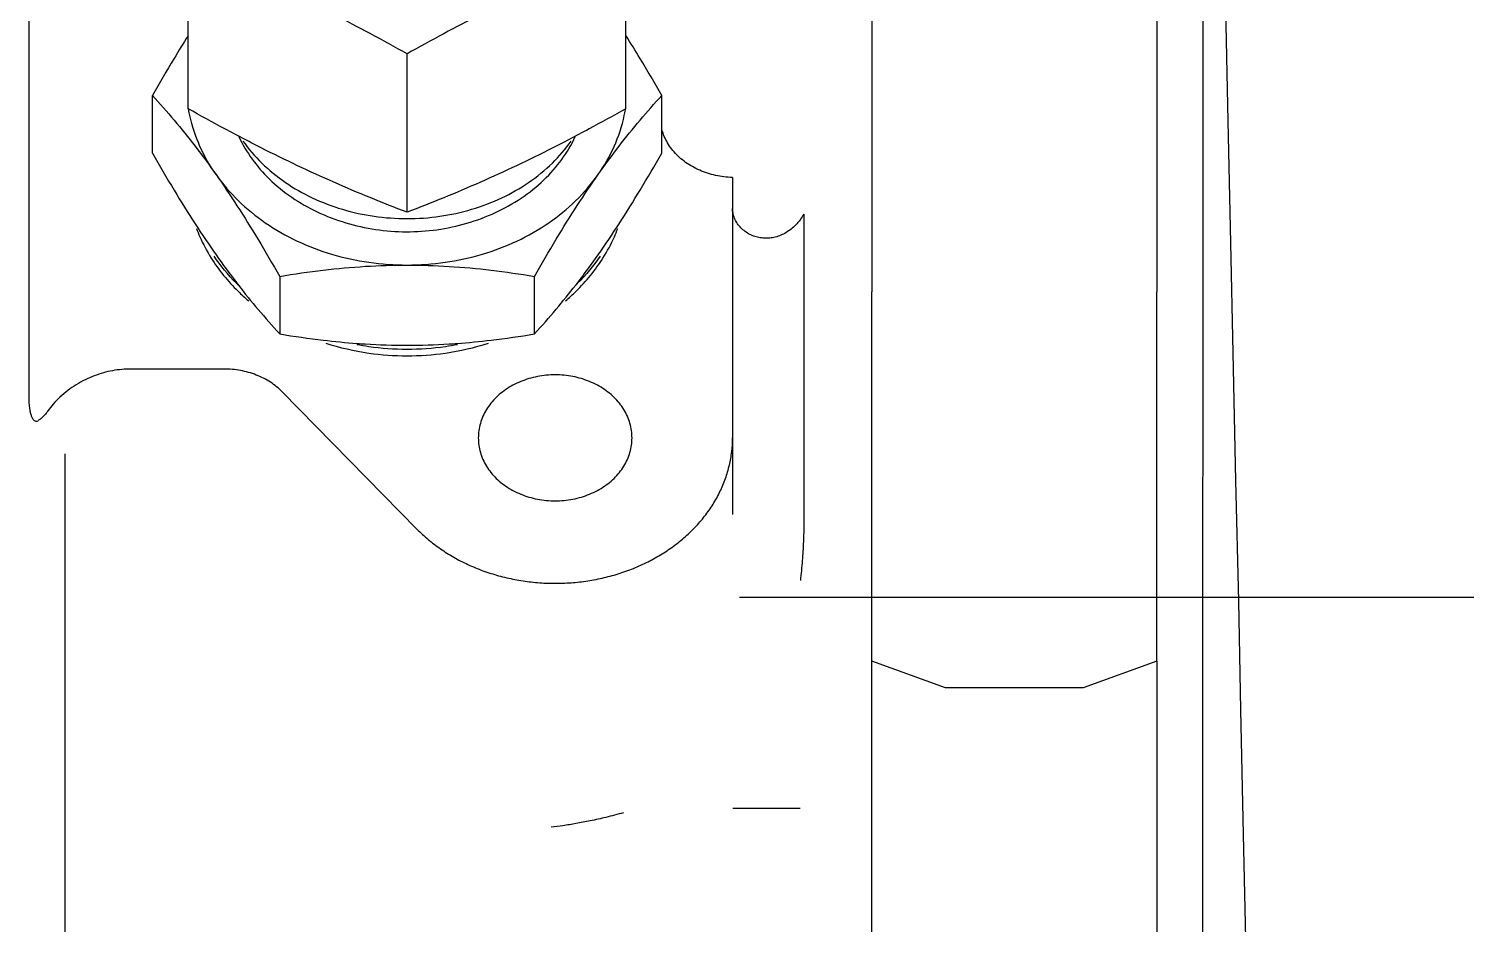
# Model space of a CAD drawing. Header units: millimetres. Extents: x 156850 to 204135, y 56350 to 74150.
# Drawn here: x 158303.6 to 158381.8, y 62185.2 to 62233.9 of the extents above; entities that cross this region are included whole.
import ezdxf

# ---------------------------------------------------------------- set-up
doc = ezdxf.new("R2010")
doc.units = ezdxf.units.MM
doc.header["$LTSCALE"] = 150
doc.linetypes.add('X-2F-PLAN$0$CENTER', pattern=[2, 1.25, -0.25, 0.25, -0.25])
doc.layers.add('-----33 Equipment', color=5, linetype='Continuous')

# ---------------------------------------------------------------- blocks, each defined once
blk = doc.blocks.new('X-2F-PLAN$0$A$C73FA2420')
at = {"color": 0, "linetype": 'Continuous'}
for p, q in [((2484.14502310229, 1134.631037457788), (2459.48310738767, 1134.627220042108)), ((2456.507770958007, 1132.671185771876), (2412.351317269495, 1132.665570958576)), ((2461.125357033918, 1124.006440717785), (2461.124656125205, 1129.067612683284)), ((2472.861058406415, 1127.907520057925), (2475.992480336805, 1127.907849599025)), ((2475.273342988221, 1125.958404124191), (2483.884404033422, 1125.959310325386)), ((2459.885331928381, 1120.843474142195), (2452.426187407807, 1113.512079756823)), ((2466.162176035927, 1120.981167994731), (2463.030754105537, 1120.98083845363)), ((2469.642566180089, 1114.052348010417), (2478.253627225291, 1114.053254211729)), ((2463.029794636532, 1107.124432129727), (2466.161216566805, 1107.124761670828)), ((2475.273617319763, 1102.145904176927), (2483.884678364964, 1102.146810378181)), ((2472.859139468521, 1100.194707410119), (2475.990561398794, 1100.19503695122)), ((2437.235645678476, 1092.666739991924), (2437.24529019685, 1096.337729398918)), ((2471.534187708516, 1096.347601922986), (2453.21390827687, 1096.344975950604)), ((2469.548373450642, 1092.470775189693), (2452.743816341157, 1092.47208439)), ((2372.952508614864, 1088.763757094217), (2445.247132060234, 1088.770689648809)), ((2443.791598359356, 1084.770701309084), (2445.247298535192, 1088.770774698118)), ((2445.247298535192, 1088.770774698118), (2465.312131245155, 1088.771630024421)), ((2484.060544209089, 1088.772286796302), (2465.312131245155, 1088.771630024421)), ((2443.79195360071, 1077.270701329515), (2443.791598359356, 1084.770701309084)), ((2445.248032700387, 1073.270774740202), (2443.79195360071, 1077.270701329515)), ((2445.247866224847, 1073.270689690486), (2373.068881627521, 1073.263798448083)), ((2445.248032700387, 1073.270774740202), (2465.31393493514, 1073.271630105621)), ((2484.061278374284, 1073.272286838328), (2465.31393493514, 1073.271630105621)), ((2508.176147257211, 1070.773046299699), (2385.839122169651, 1070.773639074119))]:
    blk.add_line(p, q, dxfattribs=at)
at = {"color": 0, "linetype": 'X-2F-PLAN$0$CENTER', "ltscale": 2}
blk.add_line((2448.733949000714, 1095.974610281875), (2448.733949000714, 580.5806102819042), dxfattribs=at)
at = {"color": 0, "linetype": 'Continuous'}
for points in [[(2462.008458321099, 1069.129613093217), (2455.071521656704, 1068.98095067509), (2448.516405994771, 1068.832957007806), (2442.610060595325, 1068.708411796601)], [(2481.613530673319, 1069.553084502113), (2474.597849254147, 1069.40458235098), (2467.976838082424, 1069.256025354029), (2462.008407804766, 1069.129612082907)], [(2442.609974916326, 1068.708410095831), (2435.825852557202, 1068.565315990418), (2429.363081843941, 1068.421323513496), (2423.475929861306, 1068.296473483206)]]:
    blk.add_lwpolyline(points, dxfattribs=at)
for points, start_tangent, end_tangent in [([(2459.483066663728, 1134.627220035996), (2459.318689823267, 1134.623595058511), (2459.169842095464, 1134.613823345106), (2459.035188992741, 1134.59913920291), (2458.913556865416, 1134.580430848931), (2458.803946236847, 1134.558335785288), (2458.705531638581, 1134.533303307602), (2458.617660976714, 1134.505635344598), (2458.539838504046, 1134.475503218884), (2458.471754288767, 1134.442960210203), (2458.413400643622, 1134.407996253809), (2458.365174731356, 1134.370651044883), (2458.302554987953, 1134.290812899184), (2458.28687915823, 1134.211334576074), (2458.315926734474, 1134.127053579781)], (-0.9999999879674287, -0.0001551462428961831), (0.5243473133278821, -0.8515044891267051)), ([(2458.849356498104, 1133.592061530682), (2458.676887387643, 1133.722658694081), (2458.531014202628, 1133.856359746482), (2458.410958109191, 1133.99175861699), (2458.315926734591, 1134.127053579781)], (-0.8225280871780016, 0.5687244902418064), (-0.524347313344172, 0.8515044891172904)), ([(2461.124656125205, 1129.067612683284), (2461.102553255158, 1129.565076390805), (2461.03427669045, 1130.068428142578), (2460.918432612787, 1130.573327869992), (2460.753699487424, 1131.075318120129), (2460.538876732113, 1131.569625849079), (2460.273178322706, 1132.050689479511), (2459.957320538815, 1132.510958962725), (2459.598935656948, 1132.935977050511), (2459.219576725503, 1133.302996186831), (2458.849356498104, 1133.592061530682)], (0.001024571254403277, 0.9999994751270468), (-0.8225489123587237, 0.5686943702699042)), ([(2472.861058406415, 1127.907520057925), (2470.839576406986, 1126.72130665771), (2469.011812660377, 1125.578715232783), (2467.331119327224, 1124.444093727623)], (-0.8682871147703668, -0.4960619783090223), (-0.8174512422036024, -0.5759978008810169)), ([(2475.992480336805, 1127.907849599025), (2474.646775858244, 1126.721408560988), (2473.231481511728, 1125.578884715505), (2471.692085549003, 1124.444573491986)], (-0.7362560380402715, -0.6767030711092507), (-0.8174516817766674, -0.5759971770421211)), ([(2479.236922903219, 1125.965261216217), (2478.000126793748, 1126.729452549596), (2475.992480336805, 1127.907849599025)], (-0.8451680080057701, 0.5345007373644699), (-0.8681912213687266, 0.4962297886449638)), ([(2468.763701921911, 1125.512549624487), (2468.311502275872, 1125.327854453993), (2467.154301443836, 1124.708988579921)], (-0.9361478337146674, -0.3516066458832512), (-0.8452129892668092, -0.534429605068558)), ([(2471.692085549003, 1124.444573491986), (2474.900157048716, 1125.869463307376), (2475.213837214047, 1125.930412623682)], (0.8174516818325658, 0.5759971769626349), (0.9852393307554236, 0.1711825374668568)), ([(2473.594724686234, 1122.861831865099), (2474.177581324824, 1123.964571414224), (2475.273342988221, 1125.958404124191)], (0.461575838803051, 0.8871007524701658), (0.4897065235164466, 0.8718873326443962)), ([(2475.213837214047, 1125.930412623682), (2475.261738540954, 1125.938586604025)], (0.9852393308266463, 0.1711825370656732), (0.9862537153181117, 0.1652380375266575)), ([(2467.154301443836, 1124.708988579921), (2465.354852438322, 1123.244563839107), (2464.829894831171, 1122.666504336579)], (-0.8452129892592467, -0.5344296050809912), (-0.6453517335894473, -0.7638855542242772)), ([(2465.789939593757, 1123.336579735624), (2467.258889400866, 1124.552368775709)], (0.7074212957024573, 0.7067921267152681), (0.8285120228290326, 0.5599712742880175)), ([(2459.885331928381, 1120.843474142195), (2460.160933278734, 1121.146801690804), (2460.407137161936, 1121.485723961494), (2460.620878458139, 1121.856021535117), (2460.799496190739, 1122.25308438472), (2460.940766655025, 1122.67196926882), (2461.042931101518, 1123.107461271982), (2461.104717632057, 1123.554138728185), (2461.125357033918, 1124.006440717785)], (0.7131876633034854, 0.7009731499209827), (-0.0001384874500149151, 0.9999999904102519)), ([(2467.331119327224, 1124.444093727623), (2465.80590625701, 1123.320718525501)], (-0.8174512422000412, -0.5759978008855084), (-0.7920010466215054, -0.6105197311717308)), ([(2471.692085549003, 1124.444573491986), (2470.00075391354, 1123.303057532816), (2468.169985655113, 1122.159118292388), (2466.162176035927, 1120.981167994731)], (-0.8174516817950663, -0.5759971770164738), (-0.8682871147710436, -0.4960619783077277)), ([(2471.692085549003, 1124.444573491986), (2469.076729852473, 1121.766124791175), (2467.36954881472, 1118.157179446192), (2466.776453663944, 1114.053029527888)], (-0.8174516817424825, -0.575997177090685), (-6.92437493266157e-05, -0.9999999976026611)), ([(2465.682888091658, 1123.225521126413), (2464.365921022487, 1122.158377598505), (2463.030754105537, 1120.98083845363)], (-0.7897071238316128, -0.6134840328565696), (-0.7362560380426535, -0.6767030711073595)), ([(2465.681365578552, 1123.226503615617), (2465.789939593757, 1123.336579735624)], (0.6970178557937898, 0.7170537697499729), (0.7074212957500824, 0.7067921266686846)), ([(2465.80590625701, 1123.320718525501), (2465.782000995358, 1123.302277135022), (2465.682888091658, 1123.225521126413)], (-0.79200104660374, -0.6105197311884691), (-0.7897071238077772, -0.6134840328823778)), ([(2473.763308914029, 1123.200277066731), (2471.455875048763, 1121.550261575612), (2469.671676411643, 1118.947192112915), (2468.710108795553, 1115.762576986686), (2468.698389588273, 1112.424883770582), (2469.635323944618, 1109.234321440628), (2471.402632520068, 1106.60829867929), (2473.768299153191, 1104.900327684882)], (-0.9100241751885905, -0.4145551839892681), (0.9097831266962948, -0.4150839220907898)), ([(2473.51483849599, 1122.979769724305), (2472.320747597259, 1121.957102915912), (2470.433611856657, 1119.21216137521), (2469.429349741666, 1115.84478667652), (2469.429089452955, 1112.261131788429), (2470.432862385293, 1108.89343612612), (2472.319599339971, 1106.147891370696), (2473.515745137236, 1105.123280119908)], (-0.8160761781170973, -0.5779443498382408), (0.8161143032562596, -0.577890512139909)), ([(2472.17487368267, 1120.005346276681), (2473.148433189723, 1121.992690402316), (2473.594724686234, 1122.861831865099)], (0.4275322377365935, 0.9040001027080654), (0.4615758388019872, 0.8871007524706302)), ([(2463.030754105537, 1120.98083845363), (2462.692567323102, 1118.608293363883), (2462.516772730858, 1116.776103313605)], (-0.1634168820213695, -0.9865571056308592), (-0.07319601686026912, -0.997317573852904)), ([(2466.16217603581, 1120.981167994731), (2466.500147597748, 1118.607729075826), (2466.706188660115, 1116.322157728195), (2466.776453664061, 1114.053029527888)], (0.1632894414978038, -0.9865782068824518), (-6.924370147864323e-05, -0.9999999976025336)), ([(2469.642566180206, 1114.052348010475), (2470.4384503006, 1116.060215029225), (2471.273717965116, 1118.029491968104), (2472.17487368267, 1120.005346276681)], (0.3586440364503582, 0.9334743998194773), (0.4275322377384124, 0.9040001027071536)), ([(2478.253627225291, 1114.053254211787), (2479.356774137821, 1116.060853823205), (2480.384193269536, 1118.0301368332), (2481.352096530725, 1120.006312059122)], (0.4897065235161747, 0.871887332644237), (0.4275322377412844, 0.904000102705785)), ([(2462.535223395098, 1118.476404979592), (2461.992314021569, 1116.136363089608), (2461.991997201345, 1111.968806871213), (2462.53528544039, 1109.626324655605)], (-0.3090562774671852, -0.9510437515478564), (0.3090614336793622, -0.9510420759419235)), ([(2462.186841911753, 1114.053610267409), (2462.336445749621, 1116.136301539897), (2462.446434619953, 1116.7908167399)], (0.0001419637842724732, 0.9999999899230985), (0.1884620249120429, 0.9820804779475825)), ([(2462.516772730858, 1116.776103313605), (2462.48617379379, 1116.322972004826), (2462.41551707848, 1114.053583564295)], (-0.07319601686036806, -0.9973175738526658), (-9.720712284374243e-05, -0.9999999952755185)), ([(2452.426187407807, 1113.512079756823), (2451.865829864983, 1112.905731161823), (2451.354987222468, 1112.237372095988), (2450.898243784555, 1111.513000550622), (2450.499698290369, 1110.73911728838), (2450.162926079356, 1109.922664690588), (2449.890949859284, 1109.070970355999), (2449.686210342916, 1108.191677449096), (2449.550544734811, 1107.292676572804), (2449.485170294647, 1106.382033524918), (2449.490673871478, 1105.467920989497), (2449.567006047815, 1104.558542333427), (2449.713481782703, 1103.662057886773), (2449.92878661037, 1102.786512292514), (2450.210988426232, 1101.939762318216), (2450.557554827188, 1101.129406323074), (2450.96537588269, 1100.362715998315), (2451.430792080355, 1099.64657113218), (2451.949626804213, 1098.987398366211), (2452.517223684816, 1098.391113327816), (2453.128490265226, 1097.863065788581), (2453.777941327193, 1097.407994388021), (2454.459748900728, 1097.02998293913), (2455.167793849483, 1096.732423984096), (2455.89572425303, 1096.517987057101), (2456.637007390615, 1096.388596926525), (2457.384670286672, 1096.345413294621)], (-0.7131876632930989, -0.7009731499326062), (0.9999999944957458, 0.0001049220788820225)), ([(2462.445869084098, 1111.315167756809), (2462.336157172685, 1111.968745317019), (2462.186841911753, 1114.053610267409)], (-0.18825206324653, 0.9821207464887257), (0.0001419637789343184, 0.9999999899232438)), ([(2462.41551707848, 1114.053583564295), (2462.486667435849, 1111.769079892314), (2462.516335894004, 1111.329862804792)], (-9.71885196548796e-05, -0.9999999952773049), (0.07303812477637528, -0.9973291494428587)), ([(2466.776453664061, 1114.053029527888), (2466.704985740012, 1111.76950347278), (2466.497499694815, 1109.481144619815), (2466.161216566805, 1107.124761670828)], (-6.924371405651566e-05, -0.9999999976027965), (-0.1634168820122, -0.9865571056323704)), ([(2466.776453663944, 1114.053029527888), (2467.368980428786, 1109.948696087289), (2469.075661636423, 1106.339222310809), (2471.690646345494, 1103.659964006103)], (-6.924369040775656e-05, -0.9999999976026599), (0.8173060460836739, -0.5762038068554907)), ([(2472.175010848441, 1108.099096303107), (2471.268763349042, 1110.08650514629), (2470.432737155119, 1112.058450372075), (2469.642566180089, 1114.052348010417)], (-0.4275378819039757, 0.9039974333687572), (-0.358646764768367, 0.9334733515858121)), ([(2481.352233696613, 1108.10006208549), (2480.378402879229, 1110.087909061811), (2479.34918610903, 1112.059852281178), (2478.253627225291, 1114.053254211729)], (-0.427537881909144, 0.9039974333661355), (-0.4897166245993603, 0.8718816591667725)), ([(2462.516335894004, 1111.329862804792), (2462.693869631737, 1109.480474474898), (2463.029794636532, 1107.124432129727)], (0.07303812479674869, -0.9973291494417879), (0.1632894414860012, -0.9865782068843905)), ([(2457.383075388614, 1110.175414765894), (2456.985570719116, 1110.147089571285), (2456.593449446955, 1110.06262009748), (2456.212014339282, 1109.923148649512), (2455.846423651557, 1109.73056133918), (2455.501621371019, 1109.487462579622), (2455.182270356687, 1109.197139864496), (2454.892689283239, 1108.863519310427), (2454.636794238002, 1108.491112563177), (2454.418045762461, 1108.084955785074), (2454.23940205446, 1107.650541549898), (2454.103278963827, 1107.193744564778), (2454.011517321575, 1106.720742225414), (2453.965358046698, 1106.237931077078), (2453.965425364207, 1105.751840312209), (2454.011718363618, 1105.269043474516), (2454.10361101164, 1104.796069563017), (2454.239860617905, 1104.339314738405), (2454.418624639977, 1103.904955826292), (2454.637485601357, 1103.498866785783), (2454.893483783002, 1103.12653927441), (2455.183157248423, 1102.793008383072), (2455.502588661155, 1102.502784545126), (2455.847458259319, 1102.259792539699), (2456.213102273061, 1102.06731841719), (2456.594575994532, 1101.927965059702), (2456.986720645917, 1101.843616982398), (2457.384093532222, 1101.815414830286)], (-0.9999999880190511, -0.0001547899049321907), (0.9999999945123448, 0.000104762789625256)), ([(2457.384233143646, 1101.815414848388), (2457.781737813028, 1101.843740043114), (2458.173859085306, 1101.928209516802), (2458.555294192978, 1102.067680964828), (2458.920884880587, 1102.260268275219), (2459.265687161242, 1102.503367034718), (2459.585038175574, 1102.793689749902), (2459.874619249022, 1103.127310303913), (2460.130514294142, 1103.499717051222), (2460.3492627698, 1103.905873829208), (2460.527906477684, 1104.340288064501), (2460.664029568434, 1104.797085049504), (2460.755791210686, 1105.270087388926), (2460.801950485446, 1105.752898537321), (2460.801883167936, 1106.23898930219), (2460.755590168526, 1106.721786139882), (2460.66369752062, 1107.194760051381), (2460.527447914355, 1107.651514875877), (2460.348683892167, 1108.08587378799), (2460.129822930787, 1108.491962828615), (2459.873824749258, 1108.86429033993), (2459.584151283721, 1109.19782123121), (2459.264719870989, 1109.488045069331), (2458.919850272825, 1109.731037074584), (2458.554206259083, 1109.923511197208), (2458.172732537729, 1110.06286455458), (2457.780587886227, 1110.147212631884), (2457.383215000038, 1110.175414784113)], (0.99999998801923, 0.0001547899049740803), (-0.9999999945126123, -0.0001047627982149753)), ([(2473.595613056328, 1105.241215661285), (2473.142800692818, 1106.123177650792), (2472.175010848441, 1108.099096303107)], (-0.4615976656261963, 0.8870893952073482), (-0.4275378818899437, 0.9039974333752231)), ([(2463.029794636532, 1107.124432129727), (2464.374971945304, 1105.937705254182), (2465.680777618778, 1104.87930446543)], (0.7360414788028945, -0.6769364382879314), (0.7895196502037026, -0.6137252821433478)), ([(2466.161216566805, 1107.124761670828), (2468.183028517175, 1105.937799375213), (2470.01056325133, 1104.794773572474), (2471.690646345611, 1103.659964006103)], (0.8681912213692988, -0.4962297886439307), (0.81730604608943, -0.5762038068480657)), ([(2437.005130413687, 1102.286347012676), (2436.756844123709, 1103.233962062979), (2436.564512890298, 1104.089632853284), (2436.417229078826, 1104.863591989619), (2436.302505108761, 1105.570628568588), (2436.21910580073, 1106.21307464072)], (-0.2693380016642272, 0.963045710680293), (-0.1225513021780378, 0.99246217980104)), ([(2464.828142857528, 1105.438254245324), (2465.35345479392, 1104.859497405414), (2467.15268594143, 1103.394474142697)], (0.6451316951342445, -0.7640713945269714), (0.8450646945936058, -0.534664064578685)), ([(2475.273617319763, 1102.145904176927), (2474.170263366424, 1104.153836582322), (2473.595613056328, 1105.241215661285)], (-0.4897166245936148, 0.8718816591697499), (-0.4615976656466037, 0.8870893951961698)), ([(2465.784230427584, 1104.771822025185), (2465.679256468429, 1104.878371045692)], (-0.7068428347950831, 0.7073706290949092), (-0.696777135887049, 0.7172876848985755)), ([(2465.680777618778, 1104.87930446543), (2465.79968586762, 1104.787217628502)], (0.7895196504114957, -0.61372528187273), (0.7917390251584943, -0.6108594896047597)), ([(2467.257398243062, 1103.551177441899), (2465.784230427584, 1104.771822025185)], (-0.8283663097918738, 0.5601868052728213), (-0.7068428347008582, 0.7073706291835073)), ([(2465.79968586762, 1104.787217628502), (2467.329708089586, 1103.659506202908)], (0.7917390252959262, -0.6108594894277328), (0.8173060222722819, -0.5762038406305764)), ([(2467.15268594143, 1103.394474142697), (2468.309787811246, 1102.775231801905), (2468.763104371494, 1102.589957437711)], (0.8450646945927361, -0.5346640645787302), (0.9360897191969885, -0.3517613361569109)), ([(2467.329708089586, 1103.659506202908), (2469.021379618789, 1102.517180747702), (2470.852043856983, 1101.372771468421), (2472.859139468521, 1100.194707410119)], (0.8173060222713096, -0.576203840631702), (0.8681912213687072, -0.4962297886449208)), ([(2471.690646345611, 1103.659964006103), (2473.239200269338, 1102.517946545326), (2474.655154819018, 1101.373504745075), (2475.990561398794, 1100.19503695122)], (0.8173060460900922, -0.576203806847301), (0.7360414787950876, -0.6769364382959829)), ([(2471.690646345494, 1103.659964006103), (2474.898528806749, 1102.234079266316), (2475.214524506126, 1102.172629325127)], (0.8173060460892415, -0.576203806847635), (0.9852376123776454, -0.1711924272845924)), ([(2475.214524506126, 1102.172629325127), (2475.261983400094, 1102.164528971887)], (0.9852376124721995, -0.1711924267102715), (0.9862427180925759, -0.1653036630106884)), ([(2475.990561398794, 1100.19503695122), (2478.012537697214, 1101.381549157901), (2479.239984257263, 1102.139853742206)], (0.8682871147730885, 0.4960619783044402), (0.8452415413633163, 0.5343844465862414)), ([(2471.534187708516, 1096.347601922986), (2471.567952033132, 1096.811805820791), (2471.645028441562, 1097.268239120021), (2471.764403075096, 1097.710896643926), (2471.924506109208, 1098.133957501093), (2472.12323216605, 1098.531858490023), (2472.357967991149, 1098.899367241713), (2472.625626822584, 1099.231651038281), (2472.922688970924, 1099.524340347329), (2473.245248113177, 1099.773586289492), (2473.589062651619, 1099.976111237775), (2473.949611486518, 1100.129251912818)], (0.02555191802837129, 0.9996734964409424), (0.9445387240297113, 0.3284000590874045)), ([(2473.949611486518, 1100.129251912818), (2474.115529580507, 1100.188154939387)], (0.9445387240315385, 0.3284000590692873), (0.9401773654164345, 0.3406853703354201)), ([(2469.233511716709, 1092.672801424284), (2468.954266877961, 1092.909940433106), (2468.723322485457, 1093.166620485194), (2468.538567229523, 1093.4367185093), (2468.39612592943, 1093.720617963176), (2468.295700106071, 1094.019393369206), (2468.241186380386, 1094.323987169191), (2468.233252943144, 1094.624931778177), (2468.27074261196, 1094.920058338088), (2468.353125242982, 1095.205525713624), (2468.479461284936, 1095.475774316816), (2468.647169113974, 1095.723254678014), (2468.850935214316, 1095.93907076912), (2469.082629769808, 1096.114593373379), (2469.332565815654, 1096.243203967519), (2469.592210349743, 1096.321329970495), (2469.855192397721, 1096.347422098625)], (-0.8042271459371046, 0.5943220488387336), (0.999999829460337, -0.000584020243957328)), ([(2452.743816341157, 1092.47208439), (2451.745442005573, 1092.492169521982), (2450.708102907287, 1092.55321582238), (2449.628597841947, 1092.657628550893)], (-0.9999999800387972, -0.0001998085991774305), (-0.9934300805295481, 0.1144407055994937)), ([(2469.253809948568, 1092.65794505598), (2469.233511716709, 1092.672801424284)], (-0.8096641084561256, 0.5868935435991632), (-0.8042271459950755, 0.5943220487356632)), ([(2469.550152543699, 1092.470876091276), (2469.253809948568, 1092.65794505598)], (-0.8781442623691968, 0.4783959181122864), (-0.809664109294372, 0.5868935424106078))]:
    blk.add_spline(points, degree=3, dxfattribs=dict(at, start_tangent=start_tangent, end_tangent=end_tangent))
blk = doc.blocks.new('X-2F-PLAN$0$zw$C47F')
at = {"layer": '-----33 Equipment'}
blk.add_blockref('X-2F-PLAN$0$A$C73FA2420', (2898.048655769322, 848.0194521513768), dxfattribs=at)

msp = doc.modelspace()

# ---------------------------------------------------------------- block references
at = {"layer": '-----33 Equipment', "rotation": 90.00000000000001}
msp.add_blockref('X-2F-PLAN$0$zw$C47F', (160286.2969182887, 56856.21575695537), dxfattribs=at)

doc.saveas('drawing.dxf')
